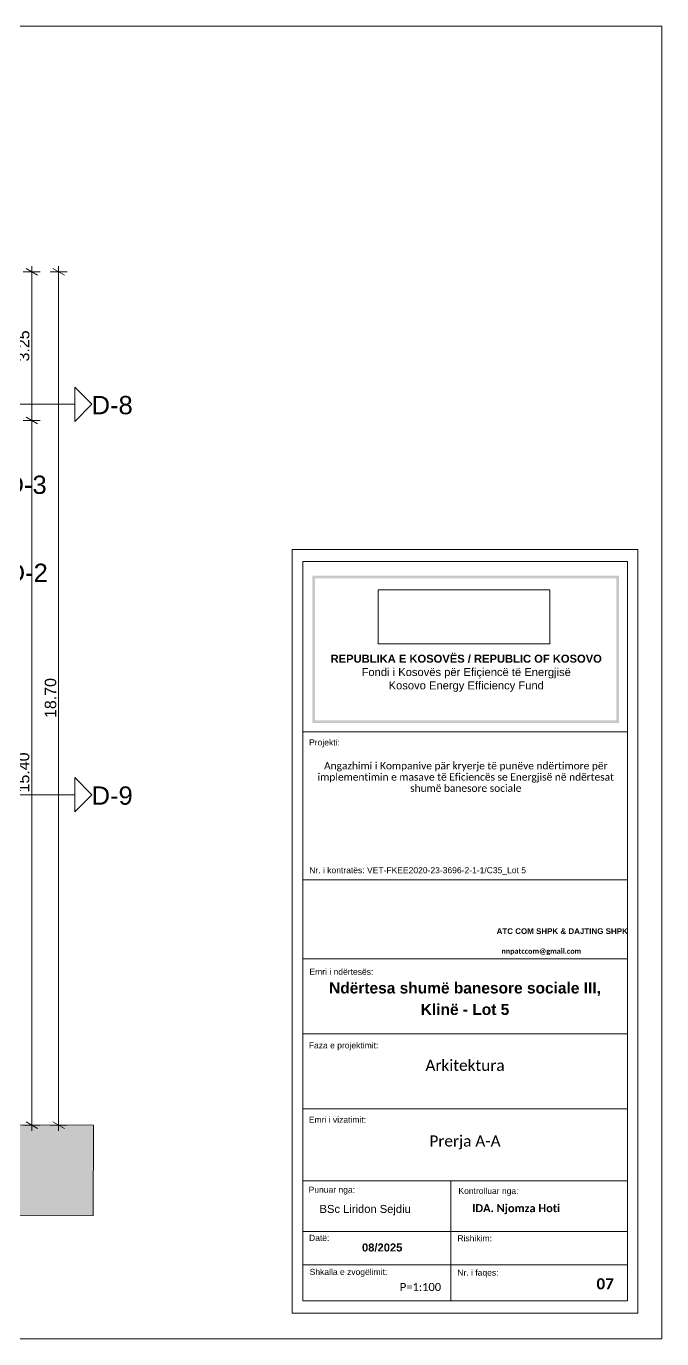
# Model space of a CAD drawing. Header units: millimetres. Extents: x 2814058 to 2855058, y -67651 to -38951.
# Drawn here: x 2841149 to 2855058, y -67651 to -38951 of the extents above; entities that cross this region are included whole.
import ezdxf

# ---------------------------------------------------------------- set-up
doc = ezdxf.new("R2010")
doc.units = ezdxf.units.MM
doc.header["$MEASUREMENT"] = 0
doc.header["$XCLIPFRAME"] = 0
for name, color, linetype, lineweight in [('2D Drafting - General_Pen_No__1', 7, 'Continuous', 0), ('Annotation - Text_Pen_No__1', 7, 'Continuous', 0), ('Annotation - Text_Pen_No__20', 1, 'Continuous', 0), ('Dimensioning - General_Pen_No__1', 7, 'Continuous', 0), ('Dimensioning - General_Pen_No__41', 7, 'Continuous', 0), ('Shell - Roof_Pen_No__1', 7, 'Continuous', 0), ('Shell - Roof_Pen_No__20', 1, 'Continuous', 0), ('Shell - Roof_Pen_No__21', 7, 'Continuous', 0)]:
    doc.layers.add(name, color=color, linetype=linetype, lineweight=lineweight)
for name, color, linetype in [('Dimensioning - General', 7, 'Continuous'), ('Drawing & Figure', 7, 'Continuous'), ('Shell - Roof', 7, 'Continuous')]:
    doc.layers.add(name, color=color, linetype=linetype)
doc.layers.add('Shell - Roof_Pen_No__61', color=7, linetype='Continuous', lineweight=0, true_color=0x6a6a6a)
doc.layers.add('Structural - Bearing_Pen_No__86', color=7, linetype='Continuous', lineweight=0, true_color=0x5555ff)
doc.styles.add('GENERATED_STYLE_1', font='')
doc.styles.add('GENERATED_STYLE_2', font='')
doc.styles.add('GENERATED_STYLE_3', font='')
doc.styles.add('GENERATED_STYLE_4', font='')
doc.styles.add('GENERATED_STYLE_5', font='')
doc.styles.add('GENERATED_STYLE_6', font='')
doc.styles.get('GENERATED_STYLE_1').set_extended_font_data('Arial')
doc.styles.get('GENERATED_STYLE_2').set_extended_font_data('Calibri')
doc.styles.get('GENERATED_STYLE_3').set_extended_font_data('Calibri', bold=True)
doc.styles.get('GENERATED_STYLE_4').set_extended_font_data('Arial', bold=True)
doc.styles.get('GENERATED_STYLE_5').set_extended_font_data('Arial Narrow')
doc.styles.get('GENERATED_STYLE_6').set_extended_font_data('Arial Unicode MS')
doc.dimstyles.new('GENERATED_STYLE__1', dxfattribs={"dimtxt": 250, "dimasz": 190, "dimexe": 0.18, "dimexo": 3, "dimgap": 0.09, "dimtad": 1, "dimlfac": 0.001, "dimzin": 0, "dimdsep": 46, "dimtxsty": 'GENERATED_STYLE_1', "dimblk": 'ARROWHEAD_2', "dimblk1": 'ARROWHEAD_2', "dimblk2": 'ARROWHEAD_2', "dimcen": 0.09, "dimclrd": 7, "dimclre": 7, "dimclrt": 7, "dimadec": 0, "dimazin": 0, "dimtfac": 1, "dimtdec": 4, "dimtmove": 0, "dimatfit": 3, "dimfxl": 1, "dimtolj": 1, "dimtzin": 0, "dimarcsym": 0})
picture_1 = doc.add_image_def('image1.png', size_in_pixel=(354, 134))

# ---------------------------------------------------------------- blocks, each defined once
blk = doc.blocks.new('*D48', base_point=(2247654, -76425))
at = {"layer": 'Dimensioning - General_Pen_No__1', "color": 7, "linetype": 'Continuous', "lineweight": 0}
for p, q in [((2841457, -47574), (2841082, -47574)), ((2841145, -47502), (2841395, -47646)), ((2841270, -62980), (2841270, -47574)), ((2841457, -62980), (2841082, -62980)), ((2841145, -62908), (2841395, -63052)), ((2841270, -63102), (2841270, -62980))]:
    blk.add_line(p, q, dxfattribs=at)
at = {"layer": 'Dimensioning - General_Pen_No__1', "color": 7, "lineweight": 0, "insert": (2841220, -55705), "char_height": 250, "attachment_point": 7, "rotation": 90, "style": 'GENERATED_STYLE_1'}
blk.add_mtext('\\A1;{\\pql;\\fArial|b0|i0|c0|p34;15.40}', dxfattribs=at)
blk = doc.blocks.new('ARROWHEAD_2')
at = {"color": 0, "linetype": 'Continuous', "lineweight": 0}
for p, q in [((0, 0), (-1, 0)), ((-0.38, -0.66), (0.38, 0.66))]:
    blk.add_line(p, q, dxfattribs=at)
blk = doc.blocks.new('*D49', base_point=(2247654, -76425))
at = {"layer": 'Dimensioning - General_Pen_No__1', "color": 7, "linetype": 'Continuous', "lineweight": 0}
for p, q in [((2841457, -44322), (2841082, -44322)), ((2841395, -44394), (2841145, -44250)), ((2841270, -44322), (2841270, -44200)), ((2841270, -47574), (2841270, -44322)), ((2841457, -47574), (2841082, -47574)), ((2841145, -47502), (2841395, -47646))]:
    blk.add_line(p, q, dxfattribs=at)
at = {"layer": 'Dimensioning - General_Pen_No__1', "color": 7, "lineweight": 0, "insert": (2841220, -46281), "char_height": 250, "attachment_point": 7, "rotation": 90, "style": 'GENERATED_STYLE_1'}
blk.add_mtext('\\A1;{\\pql;\\fArial|b0|i0|c0|p34;3.25}', dxfattribs=at)
blk = doc.blocks.new('*D50', base_point=(2247654, -76425))
at = {"layer": 'Dimensioning - General_Pen_No__1', "color": 7, "linetype": 'Continuous', "lineweight": 0}
for p, q in [((2842045, -44322), (2841670, -44322)), ((2841983, -44394), (2841733, -44250)), ((2841858, -44322), (2841858, -44200)), ((2841858, -62980), (2841858, -44322)), ((2842045, -62980), (2841670, -62980)), ((2841733, -62908), (2841983, -63052)), ((2841858, -63102), (2841858, -62980))]:
    blk.add_line(p, q, dxfattribs=at)
at = {"layer": 'Dimensioning - General_Pen_No__1', "color": 7, "lineweight": 0, "insert": (2841808, -54078), "char_height": 250, "attachment_point": 7, "rotation": 90, "style": 'GENERATED_STYLE_1'}
blk.add_mtext('\\A1;{\\pql;\\fArial|b0|i0|c0|p34;18.70}', dxfattribs=at)
blk = doc.blocks.new('Line_4', base_point=(2838446, -47218))
at = {"layer": 'Shell - Roof_Pen_No__20', "color": 1, "linetype": 'Continuous', "lineweight": 0}
for p, q in [((2842585, -47218), (2842210, -46843)), ((2842210, -47593), (2842210, -46843)), ((2838446, -47218), (2842210, -47218)), ((2842585, -47218), (2842210, -47593))]:
    blk.add_line(p, q, dxfattribs=at)
blk = doc.blocks.new('Line_5', base_point=(2838446, -55757))
at = {"layer": 'Shell - Roof_Pen_No__20', "color": 1, "linetype": 'Continuous', "lineweight": 0}
for p, q in [((2842585, -55757), (2842210, -55382)), ((2842210, -56132), (2842210, -55382)), ((2838446, -55757), (2842210, -55757)), ((2842585, -55757), (2842210, -56132))]:
    blk.add_line(p, q, dxfattribs=at)

msp = doc.modelspace()

# ---------------------------------------------------------------- hatches: boundary and pattern name
at = {"layer": '2D Drafting - General_Pen_No__1', "linetype": 'Continuous', "lineweight": 0}
h = msp.add_hatch(dxfattribs=at)
h.set_pattern_fill('Earth', style=0, pattern_type=2)
h.set_pattern_definition([(45, (2247653.82, -76424.97), (-137.88582, 137.88582), []), (45, (2247607.86, -76379), (-275.77163, 275.77163), []), (45, (2247561.9, -76333.04), (-275.77163, 275.77163), []), (135, (2247515.937, -76287.08), (45.961939, 45.961939), [194.999993, -194.999993])])
h.paths.add_polyline_path([(2820068.61, -64943.772), (2842617.133, -64960.117), (2842618.567, -62982.651), (2826374.309, -62970.875), (2824246.224, -62924.328), (2820070.085, -62908.687), (2820070.044, -62966.305)])
at = {"layer": 'Structural - Bearing_Pen_No__86', "linetype": 'Continuous', "lineweight": 0, "true_color": 0x5555ff}
for points in [[(2847411.189, -50965.487), (2848682.43, -50965.487), (2848682.43, -51023.105), (2847468.807, -51023.105), (2847468.807, -54049.253), (2847411.189, -54049.253)], [(2848021.327, -51023.105), (2848021.327, -50965.487), (2854123.094, -50965.487), (2854123.094, -54049.253), (2854065.476, -54049.253), (2854065.476, -51023.105)], [(2847411.189, -52998.486), (2847468.807, -52998.486), (2847468.807, -54126.65), (2848682.43, -54126.65), (2848682.43, -54184.268), (2847411.189, -54184.268)], [(2848021.327, -54184.268), (2848021.327, -54126.65), (2854065.476, -54126.65), (2854065.476, -52998.486), (2854123.094, -52998.486), (2854123.094, -54184.268)]]:
    msp.add_hatch(color=173, dxfattribs=at).paths.add_polyline_path(points)

# ---------------------------------------------------------------- linework, layer by layer
at = {"layer": '2D Drafting - General_Pen_No__1', "color": 7, "linetype": 'Continuous', "lineweight": 0, "flags": 128}
msp.add_lwpolyline([(2820068.61, -64943.772), (2842617.133, -64960.117), (2842618.567, -62982.651), (2826374.309, -62970.875), (2824246.224, -62924.328), (2820070.085, -62908.687), (2820070.044, -62966.305)], close=True, dxfattribs=at)
at = {"layer": 'Shell - Roof_Pen_No__1', "color": 7, "linetype": 'Continuous', "lineweight": 0}
for p, q in [((2846968.567, -50390.067), (2854534.532, -50390.067)), ((2846968.567, -57613.376), (2846968.567, -50390.067)), ((2854534.532, -50390.067), (2854534.532, -67090.382)), ((2847199.039, -57613.376), (2847199.039, -50652.579)), ((2847199.039, -50652.579), (2854304.06, -50652.579)), ((2854304.06, -50652.579), (2854304.06, -57613.376)), ((2854304.06, -54377.208), (2847199.039, -54377.208)), ((2847199.039, -66819.915), (2847199.039, -54942.57)), ((2854304.06, -54942.57), (2854304.06, -66819.915)), ((2854304.06, -57613.376), (2847199.039, -57613.376)), ((2854304.06, -57613.376), (2847199.039, -57613.376)), ((2854304.06, -59341.541), (2847199.039, -59341.541)), ((2854304.06, -60983.666), (2847199.039, -60983.666)), ((2854304.06, -62625.791), (2847199.039, -62625.791)), ((2854304.06, -64198.016), (2847199.039, -64198.016)), ((2850442.876, -64198.016), (2850442.876, -66819.915)), ((2854304.06, -65305.045), (2847199.039, -65305.045)), ((2854304.06, -66032.898), (2847199.039, -66032.898)), ((2854304.06, -66819.915), (2847199.039, -66819.915)), ((2854534.532, -67090.382), (2846968.567, -67090.382))]:
    msp.add_line(p, q, dxfattribs=at)
at = {"layer": 'Shell - Roof_Pen_No__21', "color": 7, "linetype": 'Continuous', "lineweight": 0}
for p, q in [((2814057.579, -38951.285), (2855057.579, -38951.285)), ((2855057.579, -67651.285), (2855057.579, -38951.285)), ((2855057.579, -67651.285), (2855057.579, -38951.285)), ((2814057.579, -67651.285), (2855057.579, -67651.285))]:
    msp.add_line(p, q, dxfattribs=at)
at = {"layer": 'Shell - Roof_Pen_No__61', "color": 251, "linetype": 'Continuous', "lineweight": 0, "true_color": 0x6a6a6a}
msp.add_line((2846968.567, -67090.382), (2846968.567, -54942.57), dxfattribs=at)

# ---------------------------------------------------------------- block references
at = {"layer": 'Shell - Roof', "color": 1, "linetype": 'Continuous', "lineweight": 0}
for name, p in [('Line_4', (2838445.928, -47218.175)), ('Line_5', (2838445.928, -55756.517))]:
    msp.add_blockref(name, p, dxfattribs=at)

# ---------------------------------------------------------------- texts
at = {"layer": 'Annotation - Text_Pen_No__1', "color": 7}
for s, style, p in [('IDA. Njomza Hoti', 'GENERATED_STYLE_3', (2850906.016, -64883.18)), ('08/2025', 'GENERATED_STYLE_4', (2848496.927, -65743.305))]:
    msp.add_text(s, height=175, dxfattribs=dict(at, style=style)).set_placement(p)
at = {"layer": 'Annotation - Text_Pen_No__1', "color": 7, "linetype": 'Continuous', "lineweight": 0, "attachment_point": 2}
for s, insert, char_height, style in [('\\A1;{\\pqc;\\fArial|b1|i0|c0|p34;REPUBLIKA E KOSOVËS / REPUBLIC OF KOSOVO\\P\\pqc;\\fArial|b0|i0|c0|p34;Fondi i Kosovës për Efiçiencë të Energjisë\\P\\pqc;\\fArial|b0|i0|c0|p34;Kosovo Energy Efficiency Fund\\P\\pqc;\\fArial|b1|i0|c0|p34;\\H1.042194x;}', (2850778.013, -52693.432), 175, 'GENERATED_STYLE_4'), ('\\A1;{\\pqc;\\fCalibri|b0|i0|c0|p34;Arkitektura}', (2850751.549, -61550.826), 242.5, 'GENERATED_STYLE_2'), ('\\A1;{\\pqc;\\fCalibri|b0|i0|c0|p34;Prerja A-A}', (2850751.549, -63205.367), 242.5, 'GENERATED_STYLE_2'), ('\\A1;{\\pqc;\\fCalibri|b0|i0|c0|p34;P=1:100}', (2849776.467, -66431.425), 175, 'GENERATED_STYLE_2'), ('\\A1;{\\pqc;\\fCalibri|b1|i0|c0|p34; 0\\fCalibri|b1|i0|c0|p34;7}', (2853776.415, -66327.985), 242.5, 'GENERATED_STYLE_3')]:
    msp.add_mtext(s, dxfattribs=dict(at, insert=insert, char_height=char_height, style=style))
at = {"layer": 'Annotation - Text_Pen_No__1', "color": 7, "linetype": 'Continuous', "lineweight": 5, "insert": (2850768.515, -55041.768), "char_height": 160, "width": 6797.99537, "attachment_point": 2, "line_spacing_factor": 0.919632, "style": 'GENERATED_STYLE_5'}
msp.add_mtext('\\A1;\\pxqc;{\\fCalibri Light|b0|i0|c0|p34;Angazhimi i Kompanive pär kryerje të punëve ndërtimore për implementimin e masave të Eficiencës se Energjisë në ndërtesat shumë banesore sociale}', dxfattribs=at)
at = {"layer": 'Annotation - Text_Pen_No__1', "color": 7, "linetype": 'Continuous', "lineweight": 5, "attachment_point": 2}
for s, insert, char_height, style in [('\\A1;\\pxqc;ATC COM SHPK & DAJTING SHPK ', (2852878.607, -58675.523), 125, 'GENERATED_STYLE_4'), ('\\A1;\\pxqc;BSc Liridon Sejdiu', (2848566.508, -64724.821), 175, 'GENERATED_STYLE_1')]:
    msp.add_mtext(s, dxfattribs=dict(at, insert=insert, char_height=char_height, style=style))
at = {"layer": 'Annotation - Text_Pen_No__1', "color": 7, "linetype": 'Continuous', "lineweight": 0, "insert": (2850751.549, -59859.029), "char_height": 242.5, "attachment_point": 2, "line_spacing_factor": 1.16153, "style": 'GENERATED_STYLE_4'}
msp.add_mtext('\\pxqc;\\A1;Ndërtesa shumë banesore sociale III, \\PKlinë - Lot 5', dxfattribs=at)
at = {"layer": 'Annotation - Text_Pen_No__20', "color": 1, "linetype": 'Continuous', "lineweight": 0, "char_height": 400, "attachment_point": 2, "style": 'GENERATED_STYLE_6'}
for s, insert in [('\\A1;{\\pqc;\\fArial Unicode MS|b0|i0|c0|p34;D-\\fArial Unicode MS|b0|i0|c0|p34;8}', (2843029.784, -47035.544)), ('\\A1;{\\pqc;\\fArial Unicode MS|b0|i0|c0|p34;D-\\fArial Unicode MS|b0|i0|c0|p34;3}', (2841146.72, -48777.016)), ('\\A1;{\\pqc;\\fArial Unicode MS|b0|i0|c0|p34;D-\\fArial Unicode MS|b0|i0|c0|p34;2}', (2841171.72, -50702.016)), ('\\A1;{\\pqc;\\fArial Unicode MS|b0|i0|c0|p34;D-\\fArial Unicode MS|b0|i0|c0|p34;9}', (2843029.783, -55573.886))]:
    msp.add_mtext(s, dxfattribs=dict(at, insert=insert))
at = {"layer": 'Dimensioning - General_Pen_No__41', "color": 7, "linetype": 'Continuous', "lineweight": 0, "char_height": 133.375, "attachment_point": 7, "style": 'GENERATED_STYLE_1'}
for s, insert in [('\\A1;{\\pql;\\fArial|b0|i0|c0|p34;Projekti:}', (2847339.908, -54717.746)), ('\\A1;\\pxql;Nr. i kontratës: VET-FKEE2020-23-3696-2-1-1/C35_Lot 5', (2847343.655, -57511.339)), ('\\A1;{\\pql;\\fArial|b0|i0|c0|p34;Emri i ndërtesës:}', (2847347.565, -59695.295)), ('\\A1;{\\pql;\\fArial|b0|i0|c0|p34;Faza e projektimit:}', (2847333.368, -61342.271)), ('\\A1;{\\pql;\\fArial|b0|i0|c0|p34;Emri i vizatimit:}', (2847333.833, -62930.548)), ('\\A1;{\\pql;\\fArial|b0|i0|c0|p34;Punuar nga:}', (2847329.673, -64499.11)), ('\\A1;{\\pql;\\fArial|b0|i0|c0|p34;Kontrolluar nga:}', (2850607.31, -64525.192)), ('\\A1;{\\pql;\\fArial|b0|i0|c0|p34;Datë:}', (2847337.678, -65513.896)), ('\\A1;{\\pql;\\fArial|b0|i0|c0|p34;Rishikim:}', (2850585.516, -65522.118)), ('\\A1;{\\pql;\\fArial|b0|i0|c0|p34;Shkalla e zvogëlimit:}', (2847352.512, -66296.499)), ('\\A1;{\\pql;\\fArial|b0|i0|c0|p34;Nr. i faqes:}', (2850584.332, -66312.095))]:
    msp.add_mtext(s, dxfattribs=dict(at, insert=insert))
at = {"layer": 'Dimensioning - General_Pen_No__41', "color": 7, "linetype": 'Continuous', "lineweight": 5, "insert": (2851548.656, -59262.732), "char_height": 115, "attachment_point": 7, "line_spacing_factor": 0.922253, "style": 'GENERATED_STYLE_1'}
msp.add_mtext('\\A1;\\pxql,t6.4112,13.191,20.438,28.538;{\\fCalibri|b1|i0|c0|p34;nnpatccom@gmail.com}', dxfattribs=at)

# ---------------------------------------------------------------- dimensions: what is measured, and where the dimension line sits
at = {"layer": 'Dimensioning - General', "color": 7, "linetype": 'Continuous', "lineweight": 0}
dim = msp.add_linear_dim(base=(2841269.558, -44321.872), p1=(2838246.224, -47574.328), p2=(2832196.224, -44321.872), angle=90, dimstyle='GENERATED_STYLE__1', dxfattribs=at)
dim.commit()
dim.dimension.update_dxf_attribs({"geometry": '*D49', "text_midpoint": (2841094.558, -45955.967), "dimtype": 160, "text_rotation": 90})
for base, p1, p2, text, picture, middle in [((2841857.697, -44321.872), (2840719.745, -62980.134), (2832196.224, -44321.872), '18.70', '*D50', (2841682.697, -53658.43)), ((2841269.558, -47574.328), (2839146.224, -62980.134), (2838246.224, -47574.328), '15.40', '*D48', (2841094.558, -55284.659))]:
    dim = msp.add_linear_dim(base=base, p1=p1, p2=p2, angle=90, text=text, dimstyle='GENERATED_STYLE__1', dxfattribs=at)
    dim.commit()
    dim.dimension.update_dxf_attribs({"geometry": picture, "text_midpoint": middle, "dimtype": 160, "text_rotation": 90})

# ---------------------------------------------------------------- pictures from other files: only their frames are drawn
at = {"layer": 'Drawing & Figure', "linetype": 'Continuous', "lineweight": 0}
image = msp.add_image(picture_1, insert=(2848850.567, -52458.187), size_in_units=(3758.688, 1183.979), dxfattribs=at)
image.set_boundary_path([(-0.5, -0.5), (353.5, 133.5)])

doc.saveas('drawing.dxf')
